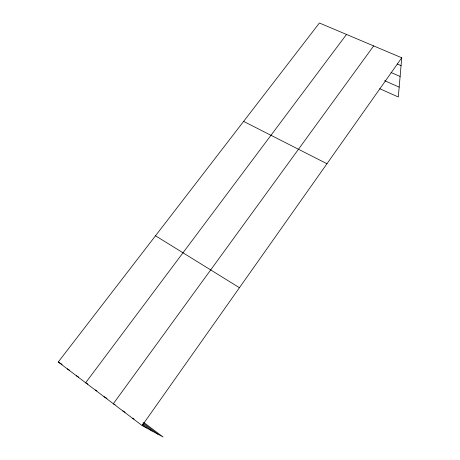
<?xml version="1.0" encoding="UTF-8"?>
<svg xmlns="http://www.w3.org/2000/svg" width="460" height="460" viewBox="0 0 460 460"><rect width="100%" height="100%" fill="white"/><g stroke="black" fill="none" stroke-linecap="round" stroke-linejoin="round"><path stroke-width="0.69" d="M143.658 422.372L163.053 437L142.14 425.563L58.247 362.026L319.418 23L401.752 57.787L398.303 96.997L379.701 88.688M142.14 425.563L401.752 57.787M373.664 45.919L113.321 403.736L115.086 404.742M346.495 34.442L85.64 382.772L87.923 384.123M397.336 64.038L401.062 65.63M391.011 72.507L400.108 76.458M384.635 80.707L399.171 87.112M243.616 121.4L326.968 163.737M132.405 418.192L134.055 419.106M122.797 410.912L125.074 412.2M103.971 396.652L107.007 398.412M95.3 389.994L96.968 390.966M76.389 375.762L78.729 377.16M67.258 368.845L69.661 370.294M58.247 362.026L62.129 364.372M155.497 235.79L239.447 287.713M143.071 422.999L157.849 434.154M142.83 423.988L152.185 431.06M142.439 424.902L146.383 427.886"/></g></svg>
